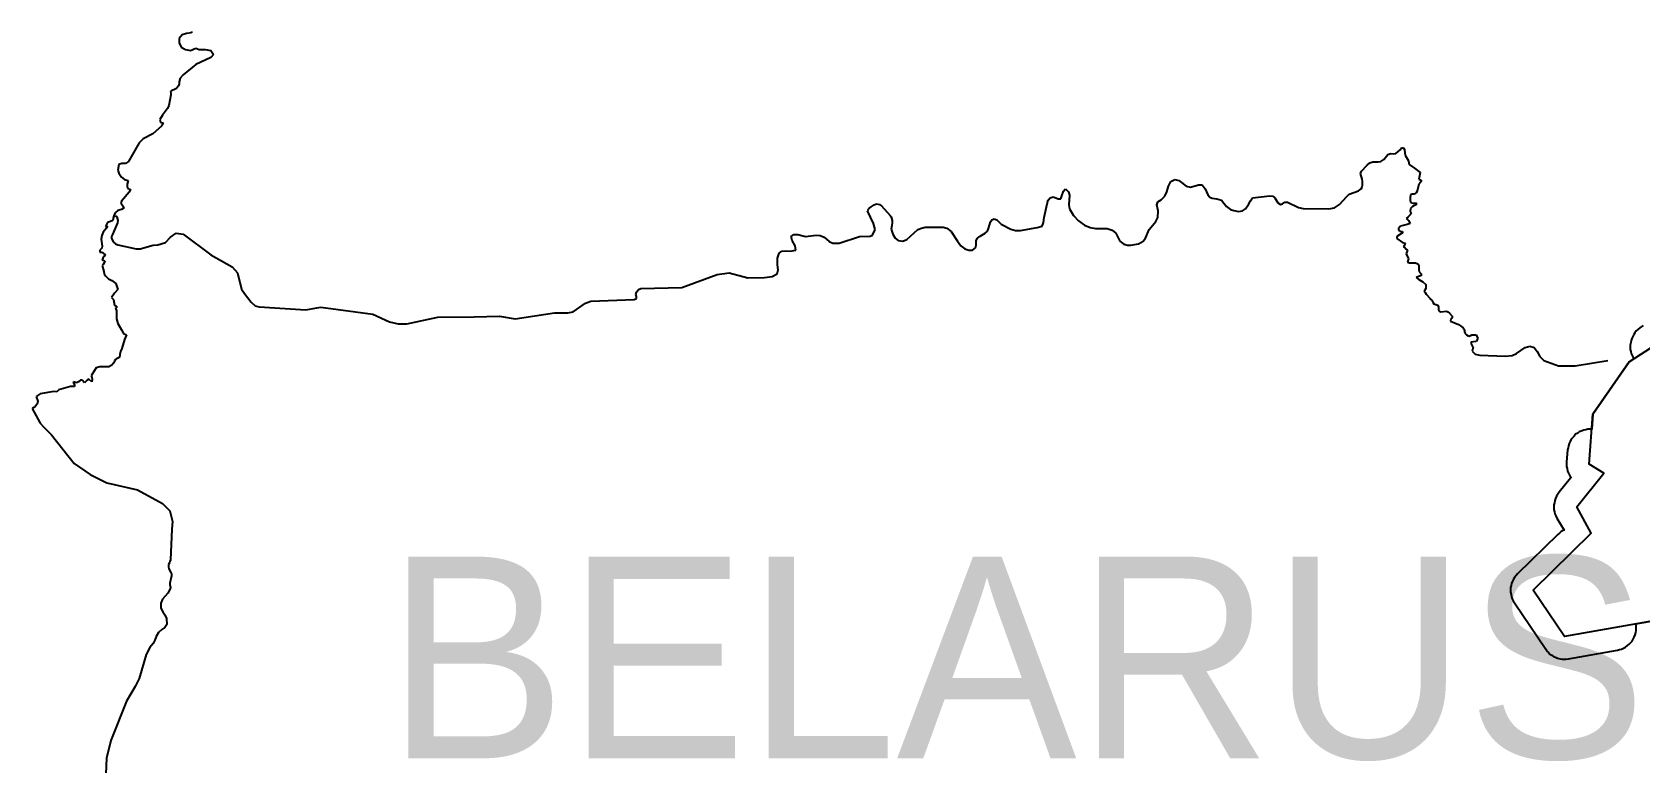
# Model space of a CAD drawing. Header units: metres. Extents: x 0 to 1325, y -1 to 773.
# Drawn here: x 747.77 to 779.62, y 167.13 to 181.62 of the extents above; entities that cross this region are included whole.
import ezdxf
from ezdxf.enums import TextEntityAlignment as Align

# ---------------------------------------------------------------- set-up
doc = ezdxf.new("R2010")
doc.units = ezdxf.units.M

msp = doc.modelspace()

# ---------------------------------------------------------------- linework, layer by layer
at = {"layer": 'CUT'}
for points in [[(779.69, 175.808), (779.62, 175.758), (779.58, 175.728), (779.55, 175.698), (779.52, 175.658), (779.5, 175.628), (779.48, 175.588), (779.46, 175.548), (779.45, 175.508), (779.44, 175.468), (779.43, 175.418), (779.43, 175.378), (779.43, 175.328), (779.44, 175.288), (779.45, 175.248), (779.47, 175.208), (779.49, 175.168), (779.5, 175.148), (779.41, 175.088), (778.69, 174.048), (778.67, 173.748), (778.64, 173.748), (778.59, 173.748), (778.55, 173.738), (778.51, 173.728), (778.46, 173.708), (778.42, 173.698), (778.39, 173.668), (778.35, 173.648), (778.32, 173.608), (778.29, 173.578), (778.26, 173.548), (778.24, 173.508), (778.22, 173.468), (778.21, 173.418), (778.2, 173.378), (778.19, 173.338), (778.17, 173.098), (778.17, 173.048), (778.17, 173.008), (778.18, 172.968), (778.19, 172.918), (778.21, 172.878), (778.23, 172.838), (778.25, 172.798), (778.26, 172.788), (778.25, 172.778), (778.02, 172.498), (778, 172.458), (777.97, 172.418), (777.95, 172.378), (777.94, 172.338), (777.93, 172.288), (777.92, 172.248), (777.92, 172.198), (777.92, 172.158), (777.93, 172.108), (777.94, 172.068), (777.96, 172.028), (777.98, 171.988), (778.12, 171.748), (778.1, 171.738), (778.06, 171.718), (778.03, 171.688), (778, 171.658), (777.2, 170.878), (777.17, 170.848), (777.14, 170.808), (777.12, 170.778), (777.1, 170.738), (777.08, 170.688), (777.07, 170.648), (777.06, 170.608), (777.06, 170.558), (777.06, 170.518), (777.07, 170.468), (777.08, 170.428), (777.09, 170.388), (777.11, 170.348), (777.14, 170.308), (777.76, 169.388), (777.78, 169.348), (777.81, 169.318), (777.84, 169.288), (777.88, 169.268), (777.92, 169.238), (777.95, 169.228), (777.99, 169.208), (778.04, 169.198), (778.08, 169.188), (778.12, 169.188), (778.16, 169.188), (778.21, 169.198), (779.18, 169.368), (779.22, 169.378), (779.26, 169.388), (779.3, 169.408), (779.34, 169.428), (779.38, 169.458), (779.41, 169.488), (779.44, 169.518), (779.47, 169.548), (779.49, 169.588), (779.51, 169.628), (779.53, 169.668), (779.54, 169.718), (779.55, 169.758), (779.55, 169.798), (779.55, 169.848), (779.54, 169.888), (781.02, 170.148)], [(781.02, 170.148), (778.13, 169.638), (777.51, 170.558), (778.66, 171.688), (778.37, 172.208), (778.91, 172.878), (778.62, 173.058), (778.69, 174.048), (779.41, 175.088), (779.95, 175.438)]]:
    msp.add_lwpolyline(points, dxfattribs=at)
at = {"layer": 'SCORE'}
for points in [[(750.74, 181.568), (750.68, 181.498)], [(750.83, 181.598), (750.74, 181.568)], [(750.93, 181.608), (750.83, 181.598)], [(750.93, 181.638), (750.93, 181.608)], [(750.68, 181.498), (750.68, 181.408)], [(750.68, 181.408), (750.72, 181.328)], [(750.72, 181.328), (750.81, 181.278)], [(750.81, 181.278), (750.91, 181.258)], [(750.91, 181.258), (751.01, 181.308)], [(751.01, 181.308), (751.08, 181.278)], [(751.08, 181.278), (751.2, 181.278)], [(751.2, 181.278), (751.31, 181.258)], [(751.31, 181.258), (751.36, 181.178)], [(751.01, 180.978), (750.76, 180.778)], [(751.31, 181.118), (751.01, 180.978)], [(751.36, 181.178), (751.31, 181.118)], [(750.7, 180.708), (750.68, 180.638)], [(750.68, 180.638), (750.68, 180.598)], [(750.76, 180.778), (750.7, 180.708)], [(750.52, 180.378), (750.48, 180.168)], [(750.54, 180.468), (750.51, 180.448)], [(750.51, 180.448), (750.52, 180.408)], [(750.52, 180.408), (750.52, 180.378)], [(750.58, 180.478), (750.54, 180.468)], [(750.63, 180.508), (750.58, 180.478)], [(750.67, 180.558), (750.63, 180.508)], [(750.68, 180.598), (750.67, 180.558)], [(750.35, 179.978), (750.3, 179.888)], [(750.45, 180.108), (750.35, 179.978)], [(750.48, 180.168), (750.45, 180.108)], [(750.33, 179.758), (750.16, 179.608)], [(750.3, 179.888), (750.31, 179.838)], [(750.31, 179.838), (750.37, 179.818)], [(750.37, 179.818), (750.33, 179.758)], [(749.89, 179.428), (749.68, 179.058)], [(749.97, 179.508), (749.89, 179.428)], [(750.16, 179.608), (749.97, 179.508)], [(774.87, 179.288), (774.9, 179.328)], [(774.9, 179.328), (774.94, 179.328)], [(774.94, 179.328), (774.96, 179.298)], [(749.55, 179.018), (749.49, 178.998)], [(749.62, 179.018), (749.55, 179.018)], [(749.68, 179.058), (749.62, 179.018)], [(774.22, 178.988), (774.27, 179.028)], [(774.27, 179.028), (774.33, 179.048)], [(774.33, 179.048), (774.44, 179.048)], [(774.44, 179.048), (774.49, 179.058)], [(774.49, 179.058), (774.55, 179.098)], [(774.55, 179.098), (774.63, 179.198)], [(774.63, 179.198), (774.69, 179.218)], [(774.69, 179.218), (774.74, 179.208)], [(774.74, 179.208), (774.79, 179.218)], [(774.79, 179.218), (774.83, 179.248)], [(774.83, 179.248), (774.87, 179.288)], [(774.96, 179.298), (774.96, 179.288)], [(774.96, 179.288), (774.97, 179.178)], [(774.97, 179.178), (774.98, 179.168)], [(774.98, 179.168), (775.04, 179.068)], [(775.04, 179.068), (775.05, 178.998)], [(749.49, 178.998), (749.47, 178.888)], [(749.47, 178.888), (749.49, 178.828)], [(749.49, 178.828), (749.54, 178.748)], [(749.54, 178.748), (749.6, 178.698)], [(749.6, 178.698), (749.67, 178.678)], [(770.33, 178.658), (770.41, 178.698)], [(770.41, 178.698), (770.49, 178.678)], [(774.09, 178.818), (774.11, 178.868)], [(774.12, 178.708), (774.09, 178.818)], [(774.11, 178.868), (774.22, 178.988)], [(774.13, 178.668), (774.12, 178.708)], [(775.05, 178.998), (775.16, 178.928)], [(775.16, 178.928), (775.27, 178.838)], [(775.27, 178.838), (775.24, 178.708)], [(775.24, 178.708), (775.29, 178.688)], [(775.29, 178.688), (775.29, 178.658)], [(749.69, 178.448), (749.54, 178.268)], [(749.67, 178.678), (749.65, 178.608)], [(749.65, 178.608), (749.65, 178.558)], [(749.65, 178.558), (749.68, 178.518)], [(749.68, 178.518), (749.72, 178.508)], [(749.72, 178.508), (749.69, 178.448)], [(768.15, 178.318), (768.17, 178.378)], [(768.17, 178.378), (768.2, 178.468)], [(768.2, 178.468), (768.24, 178.518)], [(768.24, 178.518), (768.3, 178.458)], [(768.3, 178.458), (768.32, 178.388)], [(768.32, 178.388), (768.31, 178.198)], [(770.21, 178.368), (770.25, 178.458)], [(770.25, 178.458), (770.28, 178.568)], [(770.28, 178.568), (770.33, 178.658)], [(770.49, 178.678), (770.54, 178.638)], [(770.54, 178.638), (770.63, 178.568)], [(770.63, 178.568), (770.72, 178.548)], [(770.72, 178.548), (770.88, 178.598)], [(770.88, 178.598), (770.95, 178.598)], [(770.95, 178.598), (771.01, 178.518)], [(771.01, 178.518), (771.06, 178.398)], [(771.06, 178.398), (771.1, 178.348)], [(771.95, 178.338), (772.29, 178.378)], [(772.29, 178.378), (772.35, 178.368)], [(773.81, 178.358), (773.86, 178.408)], [(773.86, 178.408), (774.05, 178.478)], [(774.05, 178.478), (774.1, 178.518)], [(774.1, 178.518), (774.12, 178.548)], [(774.12, 178.548), (774.13, 178.588)], [(774.13, 178.618), (774.13, 178.668)], [(774.13, 178.588), (774.13, 178.618)], [(775.08, 178.398), (775.07, 178.338)], [(775.11, 178.408), (775.08, 178.398)], [(775.15, 178.408), (775.11, 178.408)], [(775.19, 178.438), (775.15, 178.408)], [(775.21, 178.468), (775.19, 178.438)], [(775.24, 178.608), (775.21, 178.468)], [(775.26, 178.628), (775.24, 178.608)], [(775.29, 178.658), (775.26, 178.628)], [(749.47, 178.088), (749.42, 178.048)], [(749.54, 178.108), (749.47, 178.088)], [(749.54, 178.268), (749.53, 178.238)], [(749.53, 178.238), (749.59, 178.138)], [(749.59, 178.138), (749.54, 178.108)], [(764.32, 178.078), (764.33, 178.088)], [(764.44, 177.828), (764.32, 178.078)], [(764.33, 178.088), (764.34, 178.118)], [(764.34, 178.118), (764.39, 178.158)], [(764.39, 178.158), (764.45, 178.198)], [(764.45, 178.198), (764.5, 178.218)], [(764.5, 178.218), (764.56, 178.208)], [(764.56, 178.208), (764.6, 178.178)], [(764.6, 178.178), (764.77, 177.988)], [(767.82, 177.948), (767.88, 178.218)], [(767.88, 178.218), (767.9, 178.288)], [(767.9, 178.288), (767.94, 178.338)], [(767.94, 178.338), (768, 178.358)], [(768, 178.358), (768.05, 178.338)], [(768.05, 178.338), (768.1, 178.318)], [(768.1, 178.318), (768.15, 178.318)], [(768.31, 178.198), (768.32, 178.118)], [(768.32, 178.118), (768.4, 177.988)], [(770.05, 178.198), (770.07, 178.258)], [(770.08, 178.078), (770.05, 178.198)], [(770.07, 178.258), (770.14, 178.298)], [(770.07, 177.948), (770.08, 178.078)], [(770.14, 178.298), (770.21, 178.368)], [(771.1, 178.348), (771.15, 178.328)], [(771.15, 178.328), (771.24, 178.318)], [(771.24, 178.318), (771.33, 178.288)], [(771.33, 178.288), (771.38, 178.228)], [(771.38, 178.228), (771.43, 178.168)], [(771.43, 178.168), (771.51, 178.108)], [(771.51, 178.108), (771.58, 178.088)], [(771.58, 178.088), (771.67, 178.068)], [(771.67, 178.068), (771.75, 178.078)], [(771.75, 178.078), (771.81, 178.118)], [(771.81, 178.118), (771.87, 178.208)], [(771.87, 178.208), (771.91, 178.278)], [(771.91, 178.278), (771.95, 178.338)], [(772.35, 178.368), (772.39, 178.338)], [(772.39, 178.338), (772.45, 178.238)], [(772.45, 178.238), (772.5, 178.208)], [(772.5, 178.208), (772.54, 178.218)], [(772.54, 178.218), (772.59, 178.248)], [(772.59, 178.248), (772.64, 178.248)], [(772.64, 178.248), (772.86, 178.148)], [(772.86, 178.148), (772.95, 178.128)], [(772.95, 178.128), (773.46, 178.118)], [(773.46, 178.118), (773.57, 178.138)], [(773.57, 178.138), (773.67, 178.208)], [(773.67, 178.208), (773.81, 178.358)], [(775.07, 178.338), (775.07, 178.278)], [(775.07, 178.278), (775.1, 178.238)], [(775.08, 178.128), (775.07, 178.068)], [(775.07, 178.068), (775.09, 178.028)], [(775.12, 178.168), (775.08, 178.128)], [(775.1, 178.238), (775.14, 178.228)], [(775.15, 178.188), (775.12, 178.168)], [(775.14, 178.228), (775.19, 178.238)], [(775.19, 178.198), (775.15, 178.188)], [(775.19, 178.238), (775.19, 178.198)], [(749.27, 177.768), (749.18, 177.658)], [(749.26, 177.848), (749.22, 177.768)], [(749.22, 177.768), (749.24, 177.768)], [(749.24, 177.768), (749.27, 177.768)], [(749.32, 177.868), (749.26, 177.848)], [(749.37, 177.888), (749.32, 177.868)], [(749.46, 177.838), (749.36, 177.608)], [(749.38, 177.958), (749.37, 177.888)], [(749.39, 177.988), (749.38, 177.958)], [(749.38, 177.958), (749.42, 177.978)], [(749.42, 178.048), (749.39, 177.988)], [(749.42, 177.978), (749.45, 177.958)], [(749.45, 177.958), (749.47, 177.888)], [(749.47, 177.888), (749.46, 177.838)], [(764.47, 177.708), (764.44, 177.828)], [(764.77, 177.988), (764.79, 177.958)], [(764.79, 177.958), (764.81, 177.888)], [(764.8, 177.788), (764.79, 177.718)], [(764.81, 177.838), (764.8, 177.788)], [(764.81, 177.888), (764.81, 177.838)], [(765.32, 177.708), (765.39, 177.738)], [(765.39, 177.738), (765.46, 177.758)], [(765.46, 177.758), (765.82, 177.758)], [(765.82, 177.758), (765.89, 177.738)], [(765.89, 177.738), (765.98, 177.668)], [(766.72, 177.728), (766.76, 177.858)], [(766.76, 177.858), (766.78, 177.898)], [(766.78, 177.898), (766.83, 177.918)], [(766.83, 177.918), (766.88, 177.898)], [(766.88, 177.898), (766.97, 177.818)], [(766.97, 177.818), (767.16, 177.718)], [(767.35, 177.688), (767.68, 177.748)], [(767.68, 177.748), (767.78, 177.778)], [(767.78, 177.778), (767.81, 177.848)], [(767.81, 177.848), (767.82, 177.948)], [(768.4, 177.988), (768.5, 177.878)], [(768.5, 177.878), (768.62, 177.798)], [(768.62, 177.798), (768.73, 177.748)], [(768.73, 177.748), (768.84, 177.728)], [(769.9, 177.708), (770.03, 177.868)], [(770.03, 177.868), (770.07, 177.948)], [(774.88, 177.778), (774.84, 177.728)], [(775.01, 177.808), (774.88, 177.778)], [(775.03, 177.958), (774.99, 177.928)], [(774.99, 177.928), (775.02, 177.908)], [(775.07, 177.828), (775.01, 177.808)], [(775.02, 177.908), (775.04, 177.888)], [(775.07, 177.998), (775.03, 177.958)], [(775.04, 177.888), (775.07, 177.828)], [(775.09, 178.028), (775.07, 177.998)], [(749.15, 177.588), (749.14, 177.518)], [(749.14, 177.518), (749.16, 177.378)], [(749.18, 177.658), (749.15, 177.588)], [(749.36, 177.608), (749.34, 177.568)], [(749.34, 177.568), (749.34, 177.528)], [(749.34, 177.528), (749.38, 177.458)], [(749.38, 177.458), (749.42, 177.428)], [(749.42, 177.428), (749.47, 177.408)], [(750.26, 177.408), (750.41, 177.448)], [(750.41, 177.448), (750.51, 177.558)], [(750.51, 177.558), (750.62, 177.638)], [(750.62, 177.638), (750.76, 177.618)], [(750.76, 177.618), (751.31, 177.208)], [(762.81, 177.568), (762.86, 177.608)], [(762.83, 177.488), (762.81, 177.568)], [(762.89, 177.388), (762.83, 177.488)], [(762.86, 177.608), (762.94, 177.608)], [(762.94, 177.608), (763.09, 177.568)], [(763.09, 177.568), (763.3, 177.598)], [(763.3, 177.598), (763.38, 177.588)], [(763.38, 177.588), (763.46, 177.558)], [(763.46, 177.558), (763.56, 177.468)], [(763.56, 177.468), (763.63, 177.438)], [(763.63, 177.438), (763.76, 177.438)], [(763.76, 177.438), (764.16, 177.568)], [(764.16, 177.568), (764.37, 177.578)], [(764.37, 177.578), (764.42, 177.598)], [(764.42, 177.598), (764.47, 177.708)], [(764.79, 177.718), (764.82, 177.618)], [(764.82, 177.618), (764.87, 177.538)], [(764.87, 177.538), (764.93, 177.488)], [(764.93, 177.488), (765.02, 177.478)], [(765.02, 177.478), (765.1, 177.508)], [(765.1, 177.508), (765.32, 177.708)], [(765.98, 177.668), (766.1, 177.478)], [(766.1, 177.478), (766.17, 177.388)], [(766.47, 177.488), (766.5, 177.538)], [(766.47, 177.438), (766.47, 177.488)], [(766.47, 177.398), (766.47, 177.438)], [(766.5, 177.538), (766.55, 177.578)], [(766.55, 177.578), (766.65, 177.638)], [(766.65, 177.638), (766.7, 177.678)], [(766.7, 177.678), (766.72, 177.728)], [(767.16, 177.718), (767.25, 177.688)], [(767.25, 177.688), (767.35, 177.688)], [(768.84, 177.728), (769.07, 177.728)], [(769.07, 177.728), (769.17, 177.698)], [(769.17, 177.698), (769.24, 177.638)], [(769.24, 177.638), (769.32, 177.478)], [(769.32, 177.478), (769.4, 177.418)], [(769.4, 177.418), (769.47, 177.398)], [(769.54, 177.398), (769.69, 177.428)], [(769.69, 177.428), (769.78, 177.478)], [(769.78, 177.478), (769.83, 177.538)], [(769.83, 177.538), (769.9, 177.708)], [(774.88, 177.618), (774.81, 177.568)], [(774.81, 177.568), (774.81, 177.528)], [(774.81, 177.528), (774.92, 177.448)], [(774.84, 177.728), (774.84, 177.698)], [(774.84, 177.698), (774.86, 177.688)], [(774.86, 177.688), (774.87, 177.678)], [(774.87, 177.678), (774.89, 177.668)], [(774.92, 177.638), (774.88, 177.618)], [(774.89, 177.668), (774.92, 177.668)], [(774.92, 177.668), (774.92, 177.638)], [(774.92, 177.448), (774.97, 177.438)], [(774.97, 177.438), (774.95, 177.388)], [(749.15, 177.338), (749.11, 177.298)], [(749.11, 177.298), (749.11, 177.258)], [(749.11, 177.258), (749.15, 177.258)], [(749.16, 177.378), (749.15, 177.338)], [(749.15, 177.258), (749.17, 177.248)], [(749.17, 177.138), (749.16, 177.108)], [(749.16, 177.108), (749.18, 177.098)], [(749.17, 177.248), (749.22, 177.198)], [(749.2, 177.178), (749.17, 177.138)], [(749.18, 177.098), (749.21, 177.088)], [(749.22, 177.198), (749.2, 177.178)], [(749.47, 177.408), (749.83, 177.328)], [(749.83, 177.328), (749.91, 177.328)], [(749.91, 177.328), (750.17, 177.398)], [(750.17, 177.398), (750.26, 177.408)], [(751.31, 177.208), (751.73, 176.968)], [(762.54, 177.138), (762.57, 177.238)], [(762.54, 177.008), (762.54, 177.138)], [(762.57, 177.238), (762.62, 177.278)], [(762.62, 177.278), (762.7, 177.288)], [(762.7, 177.288), (762.79, 177.278)], [(762.79, 177.278), (762.9, 177.298)], [(762.9, 177.298), (762.89, 177.388)], [(766.17, 177.388), (766.25, 177.328)], [(766.25, 177.328), (766.33, 177.298)], [(766.33, 177.298), (766.4, 177.298)], [(766.4, 177.298), (766.46, 177.348)], [(766.46, 177.348), (766.47, 177.398)], [(769.47, 177.398), (769.54, 177.398)], [(774.95, 177.388), (774.94, 177.368)], [(774.94, 177.368), (774.96, 177.358)], [(774.96, 177.358), (774.99, 177.318)], [(774.99, 177.318), (775.02, 177.298)], [(775.02, 177.298), (774.99, 177.228)], [(774.99, 177.228), (775.04, 177.128)], [(775.04, 177.128), (775.02, 177.058)], [(749.18, 177.018), (749.16, 176.998)], [(749.16, 176.998), (749.19, 176.878)], [(749.2, 177.048), (749.18, 177.018)], [(749.19, 176.878), (749.2, 176.828)], [(749.21, 177.088), (749.2, 177.048)], [(749.2, 176.828), (749.22, 176.788)], [(749.22, 176.788), (749.28, 176.728)], [(751.73, 176.968), (751.84, 176.848)], [(751.84, 176.848), (751.92, 176.528)], [(760.64, 176.558), (761.34, 176.818)], [(761.34, 176.818), (761.58, 176.848)], [(761.58, 176.848), (761.95, 176.748)], [(762.28, 176.758), (762.43, 176.778)], [(762.43, 176.778), (762.53, 176.828)], [(762.53, 176.828), (762.55, 176.908)], [(762.55, 176.908), (762.54, 177.008)], [(775.02, 177.058), (775.06, 177.048)], [(775.06, 177.048), (775.18, 177.048)], [(775.18, 177.048), (775.22, 177.028)], [(775.27, 176.788), (775.19, 176.758)], [(775.22, 177.028), (775.24, 176.988)], [(775.24, 176.988), (775.24, 176.918)], [(775.24, 176.918), (775.25, 176.868)], [(775.25, 176.868), (775.29, 176.828)], [(775.29, 176.788), (775.27, 176.788)], [(775.29, 176.828), (775.29, 176.788)], [(749.28, 176.728), (749.35, 176.698)], [(749.35, 176.698), (749.43, 176.638)], [(749.47, 176.518), (749.4, 176.448)], [(749.43, 176.638), (749.47, 176.518)], [(751.92, 176.528), (751.98, 176.438)], [(759.73, 176.418), (759.74, 176.468)], [(759.74, 176.468), (759.78, 176.518)], [(759.78, 176.518), (759.83, 176.538)], [(759.83, 176.538), (760.64, 176.558)], [(761.95, 176.748), (762.28, 176.758)], [(775.19, 176.758), (775.24, 176.718)], [(775.24, 176.718), (775.32, 176.668)], [(775.32, 176.668), (775.38, 176.618)], [(775.38, 176.538), (775.35, 176.488)], [(775.35, 176.488), (775.35, 176.478)], [(775.35, 176.478), (775.37, 176.458)], [(775.37, 176.458), (775.39, 176.428)], [(775.38, 176.618), (775.38, 176.538)], [(749.4, 176.448), (749.34, 176.358)], [(749.34, 176.358), (749.38, 176.318)], [(749.38, 176.318), (749.4, 176.208)], [(749.4, 176.208), (749.44, 176.188)], [(749.43, 176.158), (749.42, 176.158)], [(749.42, 176.158), (749.44, 176.098)], [(749.44, 176.158), (749.43, 176.158)], [(749.44, 176.188), (749.44, 176.168)], [(749.44, 176.168), (749.44, 176.158)], [(751.98, 176.438), (752.11, 176.268)], [(752.11, 176.268), (752.19, 176.198)], [(752.19, 176.198), (752.27, 176.178)], [(752.27, 176.178), (753.19, 176.118)], [(753.19, 176.118), (753.41, 176.158)], [(753.41, 176.158), (753.49, 176.168)], [(753.49, 176.168), (754.52, 176.028)], [(758.49, 176.078), (758.73, 176.248)], [(758.73, 176.248), (758.84, 176.288)], [(758.84, 176.288), (759.7, 176.318)], [(759.7, 176.318), (759.74, 176.338)], [(759.74, 176.378), (759.73, 176.418)], [(759.74, 176.338), (759.74, 176.378)], [(775.39, 176.428), (775.47, 176.338)], [(775.47, 176.338), (775.48, 176.318)], [(775.48, 176.318), (775.5, 176.308)], [(775.5, 176.308), (775.52, 176.268)], [(775.52, 176.268), (775.54, 176.238)], [(775.54, 176.238), (775.62, 176.208)], [(775.62, 176.208), (775.63, 176.168)], [(775.63, 176.168), (775.63, 176.118)], [(749.44, 176.098), (749.44, 175.938)], [(749.44, 175.938), (749.47, 175.848)], [(749.47, 175.848), (749.54, 175.718)], [(754.52, 176.028), (754.85, 175.878)], [(754.85, 175.878), (755.02, 175.838)], [(755.02, 175.838), (755.19, 175.838)], [(755.19, 175.838), (755.81, 175.968)], [(755.81, 175.968), (756.53, 175.978)], [(756.53, 175.978), (757.03, 175.988)], [(757.03, 175.988), (757.34, 175.938)], [(757.34, 175.938), (758.12, 176.058)], [(758.12, 176.058), (758.38, 176.058)], [(758.38, 176.058), (758.49, 176.078)], [(775.63, 176.118), (775.65, 176.088)], [(775.65, 176.088), (775.68, 176.078)], [(775.68, 176.078), (775.79, 176.088)], [(775.79, 176.088), (775.82, 176.078)], [(775.82, 176.078), (775.85, 176.048)], [(775.85, 176.048), (775.9, 175.988)], [(775.88, 175.938), (775.87, 175.898)], [(775.87, 175.898), (775.87, 175.888)], [(775.87, 175.888), (775.98, 175.848)], [(775.9, 175.958), (775.88, 175.938)], [(775.9, 175.988), (775.9, 175.958)], [(775.98, 175.848), (776.03, 175.828)], [(776.03, 175.828), (776.07, 175.798)], [(749.54, 175.718), (749.58, 175.648)], [(749.6, 175.528), (749.55, 175.348)], [(749.58, 175.648), (749.64, 175.618)], [(749.64, 175.618), (749.6, 175.528)], [(776.07, 175.798), (776.12, 175.758)], [(776.12, 175.758), (776.15, 175.718)], [(776.15, 175.718), (776.15, 175.698)], [(776.15, 175.698), (776.15, 175.678)], [(776.15, 175.678), (776.16, 175.648)], [(776.16, 175.648), (776.19, 175.618)], [(776.19, 175.618), (776.22, 175.598)], [(776.22, 175.598), (776.24, 175.588)], [(776.24, 175.588), (776.26, 175.598)], [(776.26, 175.598), (776.29, 175.618)], [(776.29, 175.618), (776.38, 175.618)], [(776.38, 175.618), (776.41, 175.548)], [(776.41, 175.548), (776.38, 175.488)], [(749.51, 175.228), (749.5, 175.168)], [(749.52, 175.288), (749.51, 175.228)], [(749.55, 175.348), (749.52, 175.288)], [(776.38, 175.488), (776.27, 175.478)], [(776.27, 175.478), (776.28, 175.448)], [(776.28, 175.448), (776.29, 175.428)], [(776.29, 175.428), (776.3, 175.398)], [(776.3, 175.398), (776.32, 175.378)], [(776.32, 175.378), (776.3, 175.298)], [(776.3, 175.298), (776.36, 175.238)], [(776.36, 175.238), (776.45, 175.218)], [(776.45, 175.218), (776.95, 175.198)], [(776.95, 175.198), (777.09, 175.208)], [(777.09, 175.208), (777.18, 175.248)], [(777.18, 175.248), (777.35, 175.368)], [(777.35, 175.368), (777.44, 175.398)], [(777.44, 175.398), (777.53, 175.368)], [(777.53, 175.368), (777.59, 175.288)], [(777.59, 175.288), (777.64, 175.188)], [(777.64, 175.188), (777.72, 175.108)], [(749.04, 174.968), (748.94, 174.808)], [(749.11, 174.988), (749.04, 174.968)], [(749.29, 174.988), (749.11, 174.988)], [(749.35, 175.018), (749.29, 174.988)], [(749.38, 175.058), (749.35, 175.018)], [(749.4, 175.098), (749.38, 175.058)], [(749.42, 175.128), (749.4, 175.098)], [(749.45, 175.148), (749.42, 175.128)], [(749.5, 175.168), (749.45, 175.148)], [(777.72, 175.108), (778.01, 175.008)], [(778.01, 175.008), (778.34, 175.008)], [(778.34, 175.008), (778.99, 175.108)], [(748.53, 174.598), (748.3, 174.528)], [(748.61, 174.598), (748.53, 174.598)], [(748.59, 174.688), (748.58, 174.678)], [(748.58, 174.678), (748.61, 174.628)], [(748.65, 174.668), (748.59, 174.688)], [(748.61, 174.628), (748.61, 174.598)], [(748.69, 174.688), (748.65, 174.668)], [(748.73, 174.718), (748.69, 174.688)], [(748.76, 174.718), (748.73, 174.718)], [(748.81, 174.668), (748.76, 174.718)], [(748.83, 174.688), (748.81, 174.668)], [(748.86, 174.718), (748.83, 174.688)], [(748.89, 174.738), (748.86, 174.718)], [(748.95, 174.688), (748.89, 174.738)], [(748.94, 174.808), (748.95, 174.788)], [(748.95, 174.788), (748.96, 174.728)], [(748.96, 174.728), (748.95, 174.688)], [(747.87, 174.248), (747.83, 174.198)], [(747.93, 174.448), (747.85, 174.398)], [(747.85, 174.398), (747.88, 174.308)], [(747.88, 174.308), (747.87, 174.248)], [(748.2, 174.498), (747.93, 174.448)], [(748.26, 174.488), (748.2, 174.498)], [(748.3, 174.528), (748.26, 174.488)], [(747.8, 174.178), (747.77, 174.158)], [(747.77, 174.158), (747.93, 173.868)], [(747.83, 174.198), (747.8, 174.178)], [(747.93, 173.868), (748, 173.788)], [(748, 173.788), (748.15, 173.638)], [(748.15, 173.638), (748.6, 173.068)], [(748.6, 173.068), (748.92, 172.848)], [(748.92, 172.848), (749.25, 172.688)], [(749.25, 172.688), (749.86, 172.548)], [(749.86, 172.548), (750.35, 172.278)], [(750.35, 172.278), (750.5, 172.128)], [(750.5, 172.128), (750.55, 171.918)], [(750.54, 171.768), (750.51, 171.158)], [(750.55, 171.918), (750.54, 171.768)], [(750.49, 171.098), (750.47, 171.068)], [(750.47, 171.068), (750.47, 171.018)], [(750.5, 171.128), (750.49, 171.098)], [(750.51, 171.158), (750.5, 171.128)], [(750.47, 171.018), (750.48, 170.978)], [(750.48, 170.978), (750.52, 170.908)], [(750.53, 170.838), (750.5, 170.698)], [(750.52, 170.908), (750.53, 170.878)], [(750.53, 170.878), (750.53, 170.838)], [(750.46, 170.498), (750.35, 170.378)], [(750.5, 170.568), (750.46, 170.498)], [(750.5, 170.698), (750.5, 170.668)], [(750.5, 170.668), (750.51, 170.608)], [(750.51, 170.608), (750.5, 170.568)], [(750.35, 170.378), (750.32, 170.298)], [(750.32, 170.298), (750.32, 170.198)], [(750.32, 170.198), (750.36, 170.128)], [(750.36, 170.128), (750.4, 170.068)], [(750.34, 169.778), (750.27, 169.718)], [(750.4, 169.818), (750.34, 169.778)], [(750.4, 170.068), (750.43, 169.998)], [(750.44, 169.878), (750.4, 169.818)], [(750.43, 169.998), (750.44, 169.878)], [(750.17, 169.498), (750.1, 169.418)], [(750.2, 169.568), (750.17, 169.498)], [(750.23, 169.638), (750.2, 169.568)], [(750.27, 169.718), (750.23, 169.638)], [(750.03, 169.278), (749.89, 168.808)], [(750.1, 169.418), (750.03, 169.278)], [(749.81, 168.648), (749.64, 168.358)], [(749.89, 168.808), (749.81, 168.648)], [(749.64, 168.358), (749.33, 167.578)], [(749.33, 167.578), (749.24, 167.228)], [(749.24, 167.228), (749.23, 166.918)]]:
    msp.add_lwpolyline(points, dxfattribs=at)

# ---------------------------------------------------------------- texts
at = {"layer": 'ENGRAVE'}
msp.add_text('BELARUS', height=4, dxfattribs=at).set_placement((767.273, 167.223), align=Align.CENTER)

doc.saveas('drawing.dxf')
